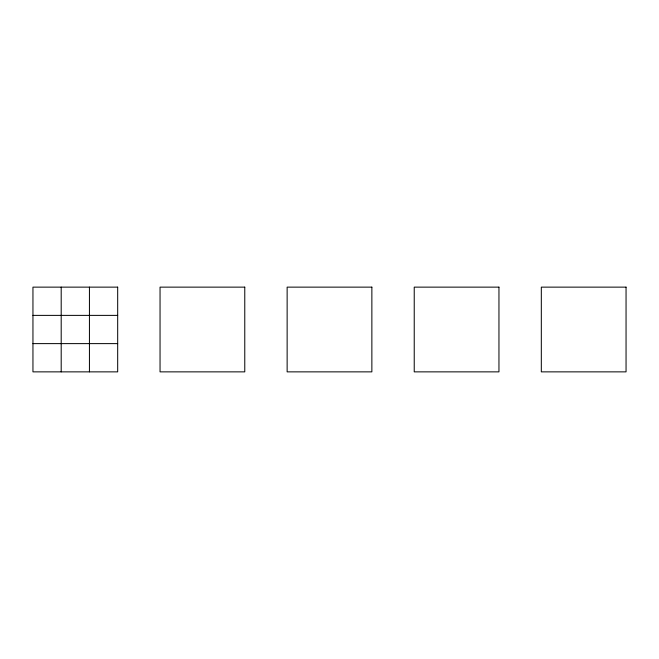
<?xml version="1.0" encoding="UTF-8"?>
<svg xmlns="http://www.w3.org/2000/svg" width="659" height="659" viewBox="0 0 659 659"><rect width="100%" height="100%" fill="white"/><g stroke="black" fill="none" stroke-linecap="round" stroke-linejoin="round"><path stroke-width="0.99" d="M32.95 315.381L117.681 315.381M32.95 343.619L117.681 343.619M89.435 287.135L89.435 371.865M61.196 287.135L61.196 371.865M117.681 287.135L32.95 287.135L32.95 371.865L117.681 371.865L117.681 287.135M244.769 287.135L160.046 287.135L160.046 371.865L244.769 371.865L244.769 287.135M371.865 287.135L287.135 287.135L287.135 371.865L371.865 371.865L371.865 287.135M498.954 287.135L414.231 287.135L414.231 371.865L498.954 371.865L498.954 287.135M626.05 287.135L541.319 287.135L541.319 371.865L626.05 371.865L626.05 287.135"/></g></svg>
